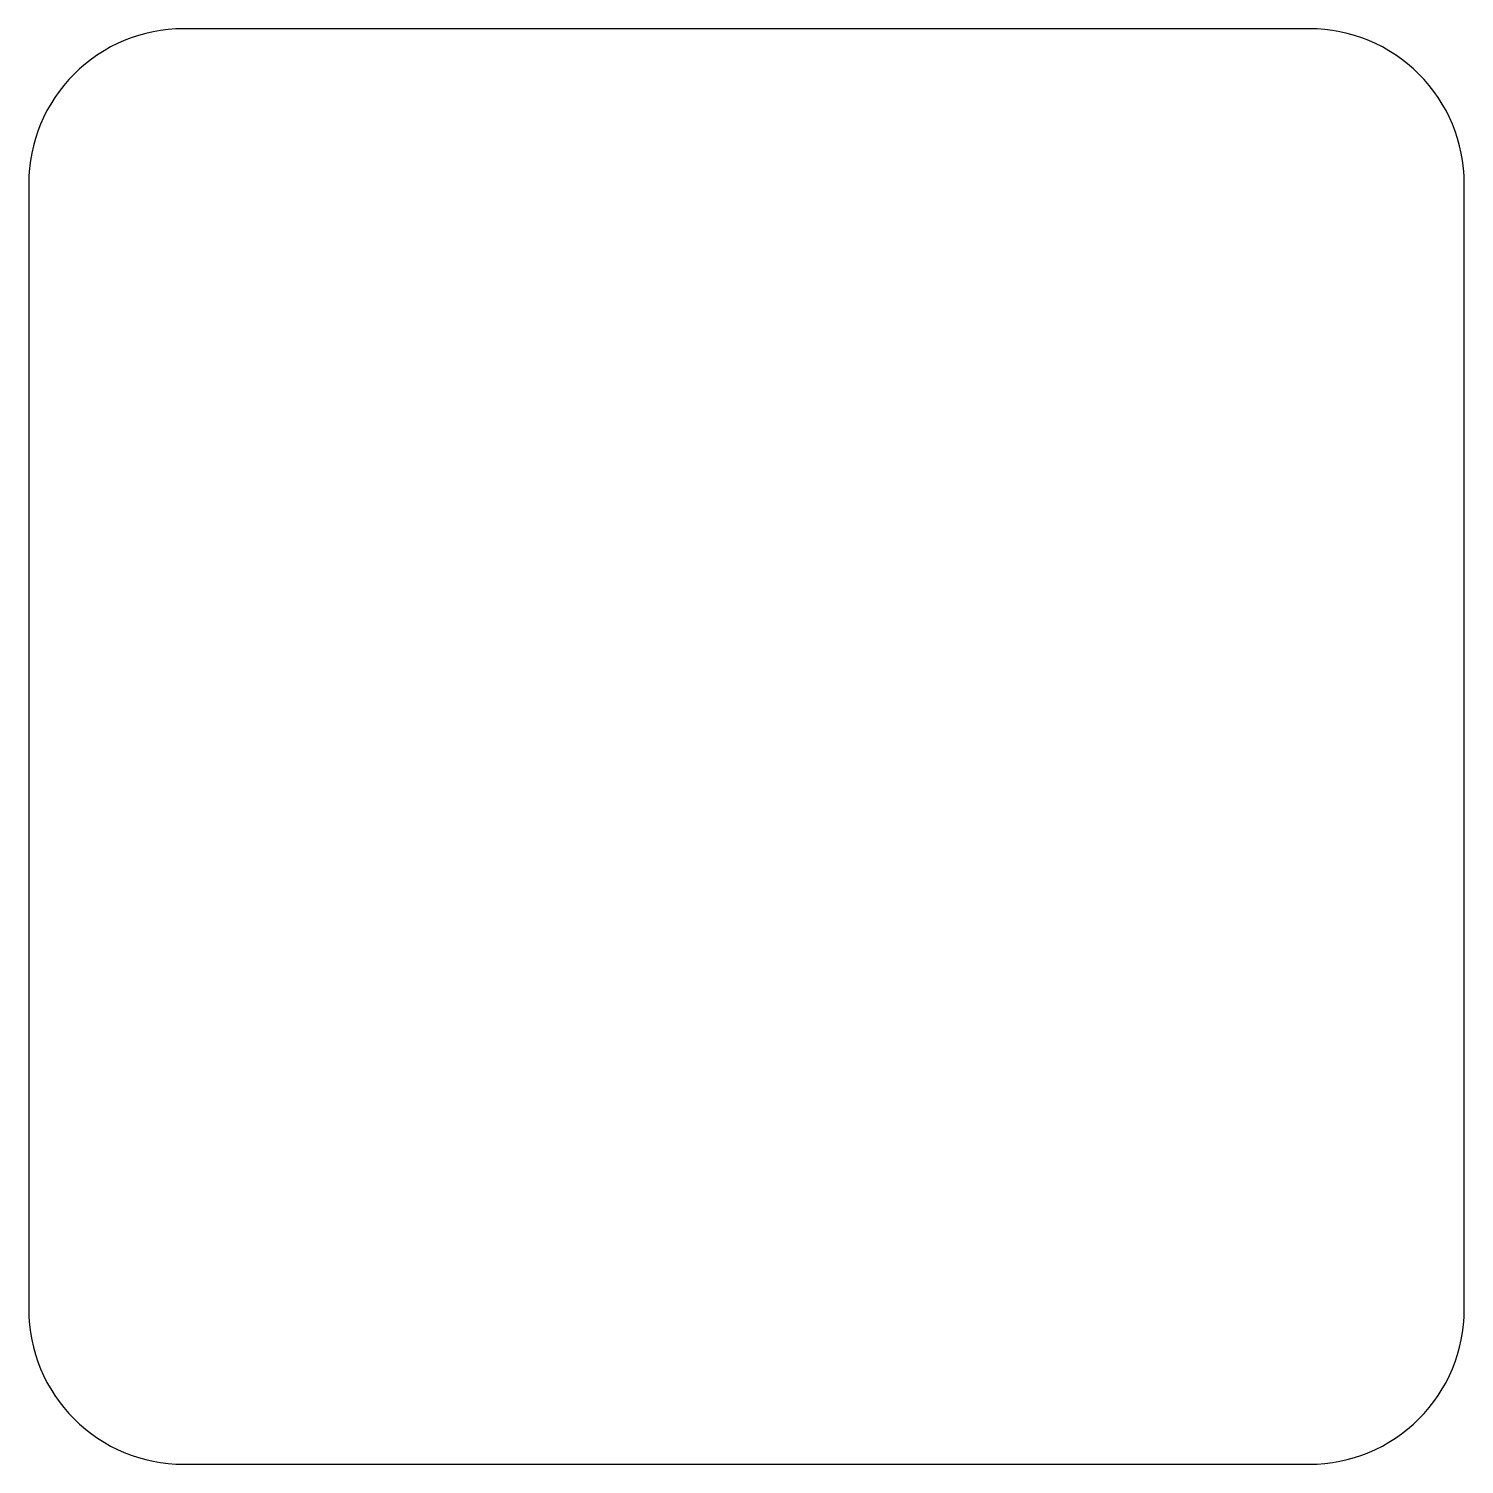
# Model space of a CAD drawing. Header units: millimetres. Extents: x -4.64 to 4.64, y -4.64 to 4.64.
import ezdxf

# ---------------------------------------------------------------- set-up
doc = ezdxf.new("R2010")
doc.units = ezdxf.units.MM
doc.layers.get('0').update_dxf_attribs({"linetype": 'CONTINUOUS'})

msp = doc.modelspace()

# ---------------------------------------------------------------- linework, layer by layer
msp.add_lwpolyline([(4.6375, 3.6375, 0.414214), (3.6375, 4.6375), (-3.6375, 4.6375, 0.414214), (-4.6375, 3.6375), (-4.6375, -3.6375, 0.414214), (-3.6375, -4.6375), (3.6375, -4.6375, 0.414214), (4.6375, -3.6375)], format="xyb", close=True)

doc.saveas('drawing.dxf')
